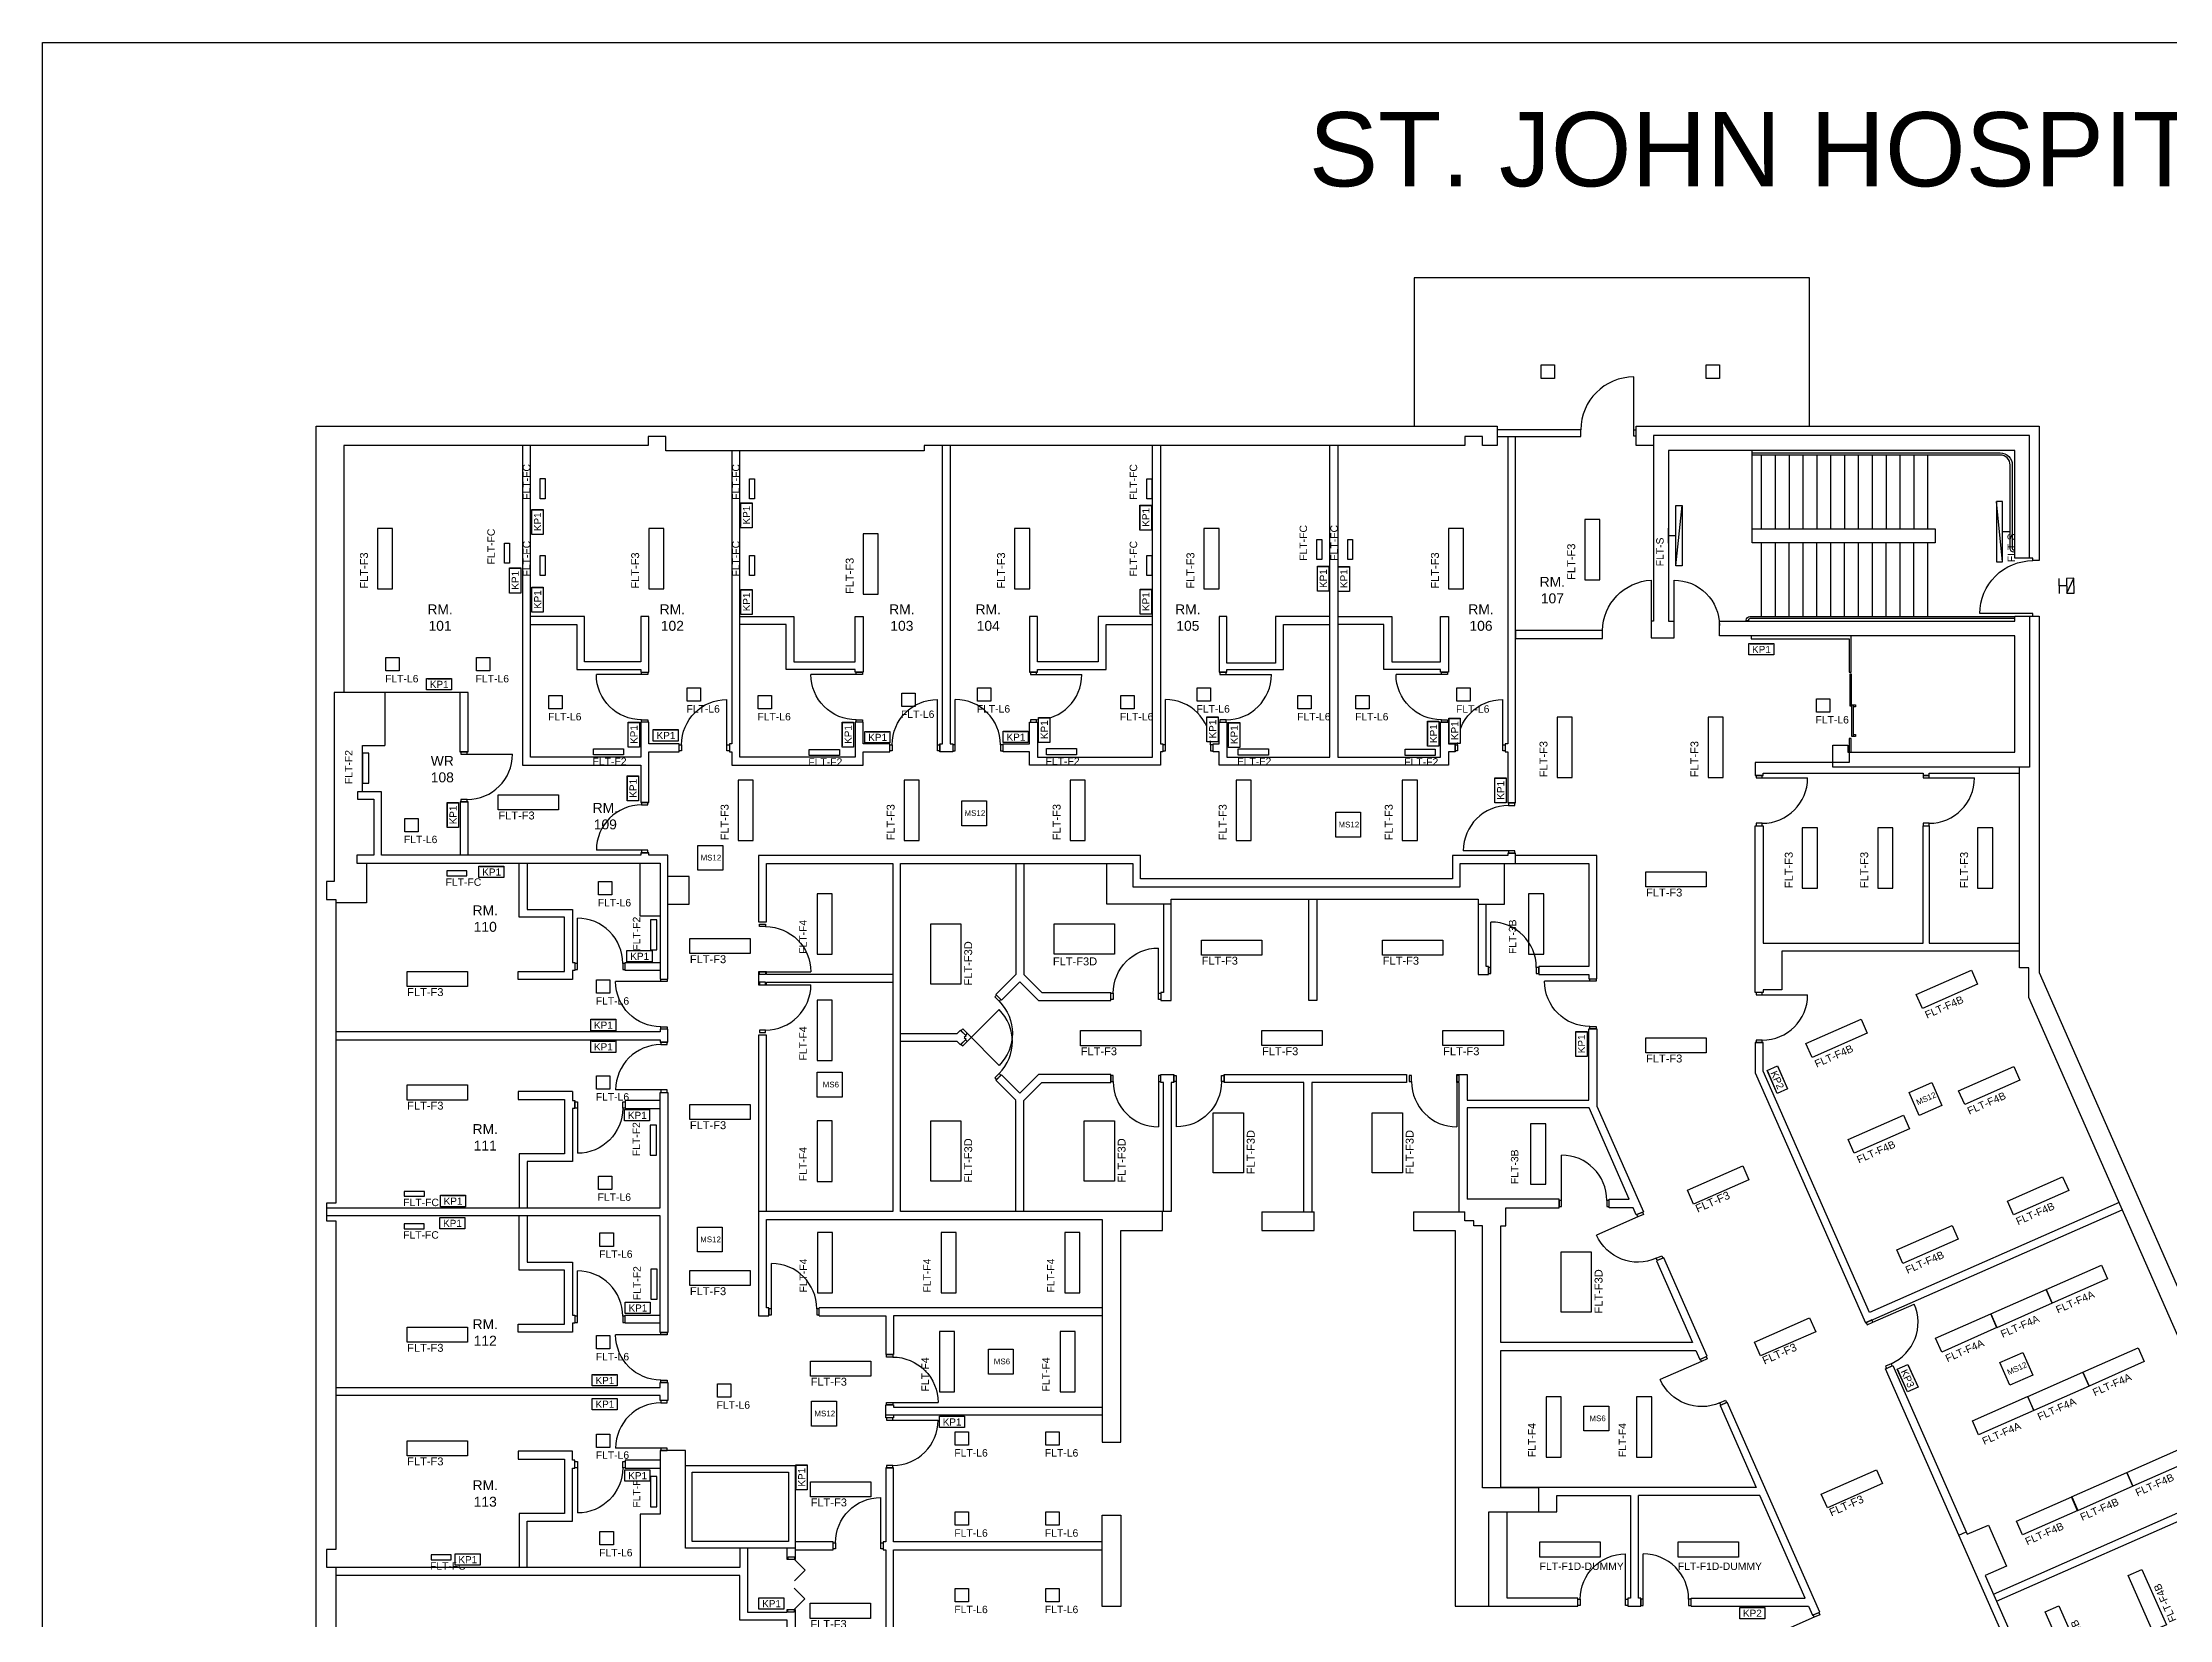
# Model space of a CAD drawing. Header units: inches. Extents: x 0 to 73531, y 0 to 59616.
# Drawn here: x 0 to 42977, y 27741 to 59616 of the extents above; entities that cross this region are included whole.
import ezdxf
from ezdxf.enums import TextEntityAlignment as Align

# ---------------------------------------------------------------- set-up
doc = ezdxf.new("R2010")
doc.units = ezdxf.units.IN
doc.header["$MEASUREMENT"] = 0
doc.layers.get('0').update_dxf_attribs({"color": 255})
for name, color, linetype in [('FLT- Fixtures', 90, 'Continuous'), ('FLT- Peripherals', 170, 'Continuous'), ('FLT-DRAWING', 7, 'Continuous'), ('FLT-TEXT', 7, 'Continuous')]:
    doc.layers.add(name, color=color, linetype=linetype)
doc.styles.get("Standard").update_dxf_attribs({"font": 'arial.ttf'})

# ---------------------------------------------------------------- blocks, each defined once
blk = doc.blocks.new('DYN-DOOR_SI_DA-MET')
at = {"layer": 'FLT-DRAWING'}
blk.add_line((0, 62.5), (0, 977.5), dxfattribs=at)
for points in [[(0, 62.5), (-50, 62.5), (-50, -62.5), (0, -62.5)], [(965, 62.5), (915, 62.5), (915, -62.5), (965, -62.5)]]:
    blk.add_lwpolyline(points, close=True, dxfattribs=at)
blk.add_arc((0, 62.5), 915, 0, 90, dxfattribs=at)
blk = doc.blocks.new('DYN-BF_DOOR-MET')
at = {"layer": 'FLT-DRAWING'}
for p, q in [((205, 58), (421, 274)), ((421, 274), (637, 58)), ((1004, 278), (789, 62)), ((1220, 62), (1004, 278))]:
    blk.add_line(p, q, dxfattribs=at)
for points in [[(205, 58), (155, 58), (155, -67), (205, -67)], [(1270, 62), (1220, 62), (1220, -62), (1270, -62)]]:
    blk.add_lwpolyline(points, close=True, dxfattribs=at)
blk = doc.blocks.new('FLT-F3')
at = {"layer": 'FLT- Fixtures'}
blk.add_lwpolyline([(0, 305), (1220, 305), (1220, 0), (0, 0)], close=True, dxfattribs=at)
blk.add_attdef('FLT-F3', text='', height=160, dxfattribs=at).set_placement((3, -193), (736, -193), align=Align.ALIGNED)
blk = doc.blocks.new('FLT-L6')
at = {"layer": 'FLT- Fixtures'}
blk.add_lwpolyline([(0, 270), (270, 270), (270, 0), (0, 0)], close=True, dxfattribs=at)
blk.add_attdef('FLT-L6', text='', height=150, dxfattribs=at).set_placement((-17, -231), (658, -231), align=Align.ALIGNED)
blk = doc.blocks.new('FLT-FC')
at = {"layer": 'FLT- Fixtures'}
blk.add_lwpolyline([(406, 0), (406, 100), (0, 100), (0, 0)], close=True, dxfattribs=at)
blk.add_attdef('FLT-FC', text='', height=150, dxfattribs=at).set_placement((-22, -199), (700, -199), align=Align.ALIGNED)
blk = doc.blocks.new('FLT-F2')
at = {"layer": 'FLT- Fixtures'}
blk.add_lwpolyline([(0, 0), (0, 127), (610, 127), (610, 0)], close=True, dxfattribs=at)
blk.add_attdef('FLT-F2', text='', height=150, dxfattribs=at).set_placement((-17, -205), (670, -205), align=Align.ALIGNED)
blk = doc.blocks.new('FLT-F4B')
at = {"layer": 'FLT- Fixtures'}
blk.add_lwpolyline([(0, 305), (1220, 305), (1220, 0), (0, 0)], close=True, dxfattribs=at)
blk.add_attdef('FLT-F4B', text='', height=150, dxfattribs=at).set_placement((0, -228), (827, -228), align=Align.ALIGNED)
blk = doc.blocks.new('FLT-F4A')
at = {"layer": 'FLT- Fixtures'}
blk.add_lwpolyline([(0, 305), (1220, 305), (1220, 0), (0, 0)], close=True, dxfattribs=at)
blk.add_attdef('FLT-F4A', text='', height=150, dxfattribs=at).set_placement((21, -236), (848, -236), align=Align.ALIGNED)
blk = doc.blocks.new('FLT-KP2')
at = {"layer": 'FLT- Peripherals', "insert": (67, 184), "char_height": 144, "attachment_point": 1, "bg_fill": 3, "box_fill_scale": 1.3, "bg_fill_color": 256, "bg_fill_transparency": 0}
blk.add_mtext('KP2', dxfattribs=at)
at = {"layer": 'FLT- Peripherals'}
blk.add_lwpolyline([(0, 0), (0, 230), (506, 230), (506, 0)], close=True, dxfattribs=at)
blk = doc.blocks.new('FLT-KP1')
at = {"layer": 'FLT- Peripherals', "insert": (67, 184), "char_height": 144, "attachment_point": 1, "bg_fill": 3, "box_fill_scale": 1.3, "bg_fill_color": 256, "bg_fill_transparency": 0}
blk.add_mtext('KP1', dxfattribs=at)
at = {"layer": 'FLT- Peripherals'}
blk.add_lwpolyline([(0, 0), (0, 230), (506, 230), (506, 0)], close=True, dxfattribs=at)
blk = doc.blocks.new('FLT-KP3')
at = {"layer": 'FLT- Peripherals', "insert": (67, 184), "char_height": 144, "attachment_point": 1, "bg_fill": 3, "box_fill_scale": 1.3, "bg_fill_color": 256, "bg_fill_transparency": 0}
blk.add_mtext('KP3', dxfattribs=at)
at = {"layer": 'FLT- Peripherals'}
blk.add_lwpolyline([(0, 0), (0, 230), (506, 230), (506, 0)], close=True, dxfattribs=at)
blk = doc.blocks.new('FLT-F3D')
at = {"layer": 'FLT- Fixtures'}
blk.add_lwpolyline([(0, 610), (1219, 610), (1219, 0), (0, 0)], close=True, dxfattribs=at)
blk.add_attdef('FLT-F3D', text='', height=160, dxfattribs=at).set_placement((-25, -227), (869, -227), align=Align.ALIGNED)
blk = doc.blocks.new('FLT-F1D')
at = {"layer": 'FLT- Fixtures'}
blk.add_lwpolyline([(0, 0), (0, 305), (1219, 305), (1219, 0)], close=True, dxfattribs=at)
blk.add_attdef('FLT-F1D-DUMMY', text='', height=150, dxfattribs=at).set_placement((-5, -262), (1695, -262), align=Align.ALIGNED)
blk = doc.blocks.new('FLT-F4')
at = {"layer": 'FLT- Fixtures'}
blk.add_lwpolyline([(0, 305), (1220, 305), (1220, 0), (0, 0)], close=True, dxfattribs=at)
blk.add_attdef('FLT-F4', text='', height=150, dxfattribs=at).set_placement((5, -212), (691, -212), align=Align.ALIGNED)
blk = doc.blocks.new('FLT-3B')
at = {"layer": 'FLT- Fixtures'}
blk.add_lwpolyline([(0, 305), (1220, 305), (1220, 0), (0, 0)], close=True, dxfattribs=at)
blk.add_attdef('FLT-3B', text='', height=150, dxfattribs=at).set_placement((1, -249), (700, -249), align=Align.ALIGNED)
blk = doc.blocks.new('FLT-S')
at = {"layer": 'FLT- Fixtures'}
for points in [[(0, 0), (1220, 0), (1220, 125), (0, 125), (0, 0), (1219, 125)], [(610, 0), (610, -152)], [(458, -152), (763, -152)]]:
    blk.add_lwpolyline(points, dxfattribs=at)
blk.add_attdef('FLT-S', text='', height=150, dxfattribs=at).set_placement((-8, -249), (574, -249), align=Align.ALIGNED)
blk = doc.blocks.new('FLT-DMS12')
at = {"layer": 'FLT- Peripherals'}
blk.add_lwpolyline([(0, 504), (504, 504), (504, 0), (0, 0)], close=True, dxfattribs=at)
at = {"layer": 'FLT- Peripherals', "insert": (57, 313), "char_height": 114.8, "attachment_point": 1}
blk.add_mtext('MS12', dxfattribs=at)
blk = doc.blocks.new('FLT-MS6')
at = {"layer": 'FLT- Peripherals'}
blk.add_lwpolyline([(0, 504), (504, 504), (504, 0), (0, 0)], close=True, dxfattribs=at)
at = {"layer": 'FLT- Peripherals', "insert": (111, 313), "char_height": 114.8, "attachment_point": 1}
blk.add_mtext('MS6', dxfattribs=at)

msp = doc.modelspace()

# ---------------------------------------------------------------- linework, layer by layer
for p, q in [((34730, 51277), (34730, 49786)), ((35010, 51277), (35010, 49786)), ((35290, 51277), (35290, 49786)), ((35570, 51277), (35570, 49786)), ((35850, 51277), (35850, 49786)), ((36130, 51277), (36130, 49786)), ((36410, 51277), (36410, 49786)), ((36690, 51277), (36690, 49786)), ((36970, 51277), (36970, 49786)), ((37250, 51277), (37250, 49786)), ((37530, 51277), (37530, 49786)), ((37810, 51277), (37810, 49786)), ((38090, 51277), (38090, 49786)), ((34727, 49506), (34727, 48015)), ((35007, 49506), (35007, 48015)), ((35287, 49506), (35287, 48015)), ((35567, 49506), (35567, 48015)), ((35847, 49506), (35847, 48015)), ((36127, 49506), (36127, 48015)), ((36407, 49506), (36407, 48015)), ((36687, 49506), (36687, 48015)), ((36967, 49506), (36967, 48015)), ((37247, 49506), (37247, 48015)), ((37527, 49506), (37527, 48015)), ((37807, 49506), (37807, 48015)), ((38087, 49506), (38087, 48015)), ((6918, 46480), (6918, 45406)), ((12088, 45170), (11209, 45170)), ((16423, 45440), (16423, 45170)), ((19668, 43020), (19668, 40780)), ((21583, 40255), (21583, 40415)), ((19748, 38382), (19377, 38752)), ((10708, 38410), (9608, 38410)), ((12478, 37275), (12478, 38071)), ((19668, 35987), (19668, 38230)), ((24638, 35983), (25696, 35983)), ((27704, 35983), (28738, 35983)), ((21410, 34040), (15693, 34040)), ((15693, 33880), (15693, 34040)), ((17198, 33095), (17038, 33095)), ((21410, 31870), (17038, 31870)), ((33896, 32068), (34043, 32133)), ((39420, 28256), (44465, 30477)), ((39485, 28110), (44530, 30331)), ((31021, 28009), (31021, 28169))]:
    msp.add_line(p, q)
for points in [[(73531, 0), (0, 0), (0, 59616), (73531, 59616)], [(30280, 53098), (30550, 53098), (30550, 52828), (30280, 52828)], [(33616, 53098), (33886, 53098), (33886, 52828), (33616, 52828)], [(31518, 47728), (29766, 47728), (29766, 47568), (31518, 47568)], [(36553, 46208), (36553, 46846), (36522, 46846), (36522, 46208)], [(15072, 29320), (13126, 29320), (13126, 30719), (15072, 30719)], [(21787, 28005), (21410, 28005), (21410, 29849), (21787, 29849)]]:
    msp.add_lwpolyline(points, close=True)
for points in [[(35707, 51861), (35707, 54859), (27717, 54859), (27717, 51861)], [(32204, 51661), (32154, 51661), (32154, 52856)], [(427, 22276), (427, 22466), (5532, 22466), (5532, 51861), (29395, 51861), (29395, 51469), (29096, 51469), (29096, 51655), (28738, 51655), (28738, 51469), (17812, 51469), (17812, 51361), (12596, 51361), (12596, 51655), (12238, 51655), (12238, 51469), (6091, 51469), (6091, 46480)], [(29395, 51653), (31084, 51653), (31084, 51786), (29395, 51786)], [(29606, 51653), (29606, 45440), (29556, 45440), (29556, 45280), (29606, 45280), (29606, 44245), (29766, 44245), (29766, 51653)], [(32154, 51786), (32204, 51786)], [(32552, 51469), (32204, 51469), (32204, 51861), (40342, 51861), (40342, 49143), (40217, 49143), (40217, 49193), (39852, 49193), (39852, 51371), (32852, 51371), (32852, 47921), (32967, 47921)], [(40152, 49193), (40152, 51671), (32552, 51671), (32552, 47921), (32505, 47921)], [(9698, 51469), (9698, 45010), (12088, 45010), (12088, 44255), (12248, 44255), (12248, 45280), (12863, 45280), (12863, 45440), (12248, 45440), (12248, 45875), (12088, 45875), (12088, 45170), (9858, 45170), (9858, 51469)], [(13928, 51350), (13928, 45440), (13878, 45440), (13878, 45280), (13928, 45280), (13928, 45010), (16583, 45010), (16583, 45280), (17118, 45280), (17118, 45440), (16583, 45440), (16583, 45875), (16423, 45875), (16423, 45170), (14088, 45170), (14088, 51350)], [(18343, 51469), (18343, 45440), (18393, 45440), (18393, 45280), (18133, 45280), (18133, 45440), (18183, 45440), (18183, 51469)], [(22588, 51473), (22588, 45440), (22638, 45440), (22638, 45280), (22588, 45280), (22588, 45010), (19943, 45010), (19943, 45280), (19408, 45280), (19408, 45440), (19943, 45440), (19943, 45875), (20103, 45875), (20103, 45170), (22428, 45170), (22428, 51473)], [(26170, 51473), (26170, 45170), (28248, 45170), (28248, 45875), (28408, 45875), (28408, 45440), (28541, 45440), (28541, 45280), (28408, 45280), (28408, 45010), (23773, 45010), (23773, 45280), (23653, 45280), (23653, 45440), (23773, 45440), (23773, 45875), (23933, 45875), (23933, 45170), (26010, 45170), (26010, 51473)], [(34548, 49786), (38242, 49786), (38242, 49506), (34548, 49506), (34548, 51371)], [(40745, 48784), (40751, 48479)], [(40901, 48635), (40748, 48632)], [(40904, 48485), (41054, 48488), (41047, 48788), (40897, 48785), (40904, 48485), (41045, 48787)], [(9858, 47855), (10793, 47855), (10793, 46940), (12088, 46940), (12088, 46890), (12248, 46890), (12248, 48015), (12088, 48015), (12088, 47100), (10953, 47100), (10953, 48015), (9858, 48015)], [(14088, 48015), (15183, 48015), (15183, 47100), (16423, 47100), (16423, 48015), (16583, 48015), (16583, 46890), (16423, 46890), (16423, 46940), (15023, 46940), (15023, 47855), (14088, 47855)], [(22428, 48015), (21333, 48015), (21333, 47100), (20103, 47100), (20103, 48015), (19943, 48015), (19943, 46890), (20103, 46890), (20103, 46940), (21493, 46940), (21493, 47855), (22428, 47855)], [(26010, 48015), (24915, 48015), (24915, 47070), (23933, 47070), (23933, 48015), (23773, 48015), (23773, 46890), (23933, 46890), (23933, 46940), (25075, 46940), (25075, 47855), (26010, 47855)], [(26170, 48015), (27265, 48015), (27265, 47100), (28248, 47100), (28248, 48015), (28408, 48015), (28408, 46890), (28248, 46890), (28248, 46940), (27105, 46940), (27105, 47855), (26170, 47855)], [(40152, 48021), (40152, 44971), (36177, 44971), (36177, 45416), (36477, 45416), (36477, 45271), (39852, 45271), (39852, 47621), (33882, 47621), (33882, 47921), (39852, 47921), (39852, 48021), (40342, 48021), (40342, 40816), (49811, 19307), (51133, 19889)], [(34523, 47621), (34523, 47565), (36508, 47565), (36508, 46890), (36546, 46890), (36546, 47621)], [(8433, 46480), (8433, 45280), (8598, 45280), (8598, 46480), (5890, 46480), (5890, 42655), (5738, 42655), (5738, 42297), (5924, 42297), (5924, 36155), (5738, 36155), (5738, 35797), (5924, 35797), (5924, 34912), (5925, 29155), (5738, 29155), (5738, 28797), (5924, 28797), (5924, 22276)], [(36591, 45627), (36633, 45627), (36633, 45589), (36560, 45589), (36560, 46227), (36633, 46227), (36633, 46189), (36591, 46189)], [(36591, 45589), (36591, 46227)], [(6466, 44472), (6466, 45406), (6918, 45406)], [(36546, 45271), (36546, 45550), (36508, 45550), (36508, 45065), (34608, 45065), (34608, 44800), (34768, 44800), (34768, 44850), (37998, 44850), (37998, 44800), (38123, 44800), (38123, 44850), (39950, 44850)], [(49563, 18897), (40136, 40311), (40136, 40915), (39950, 40915), (39950, 44971)], [(6351, 43190), (6351, 43030), (12478, 43030), (12478, 40685), (12638, 40685), (12638, 43190), (12248, 43190), (12248, 43240), (12088, 43240), (12088, 43190), (6846, 43190), (6846, 44472), (6366, 44472), (6366, 44322), (6696, 44322), (6696, 43190), (6351, 43190)], [(8598, 43190), (8598, 44265), (8438, 44265), (8438, 43190)], [(39950, 41251), (35148, 41251), (35148, 40466), (34768, 40466), (34768, 40416), (34608, 40416), (34608, 43785), (34768, 43785), (34768, 41411), (37998, 41411), (37998, 43785), (38123, 43785), (38123, 41411), (39950, 41411)], [(6548, 43030), (6548, 42227), (5924, 42227)], [(9793, 43030), (9793, 42095), (10708, 42095), (10708, 41019), (10758, 41019), (10758, 40859), (10708, 40859), (10708, 40680), (9608, 40680), (9608, 40840), (10548, 40840), (10548, 41935), (9633, 41935), (9633, 43030)], [(12478, 41954), (12078, 41954), (12078, 43030)], [(29766, 43020), (29766, 43230), (29606, 43230), (29606, 43180), (28488, 43180), (28488, 42710), (22188, 42710), (22188, 43180), (14468, 43180), (14468, 41845), (14628, 41845), (14628, 43020), (17178, 43020), (17178, 35987), (14468, 35987)], [(22648, 35987), (22648, 38595), (22598, 38595), (22598, 38755), (22858, 38755), (22858, 38595), (22808, 38595), (22808, 35987), (17338, 35987), (17338, 43020), (22028, 43020), (22028, 42551), (28648, 42551), (28648, 43020), (31248, 43020), (31248, 40940), (30233, 40940), (30233, 40780), (31248, 40780), (31248, 40692), (31408, 40692), (31408, 43180), (29766, 43180)], [(19828, 43020), (19828, 40780), (20193, 40415), (21583, 40415)], [(22808, 42200), (21508, 42200), (21508, 43020)], [(29008, 42200), (29538, 42200), (29538, 43020)], [(12638, 42200), (13068, 42200), (13068, 42760), (12638, 42760)], [(22648, 42200), (22648, 40415), (22598, 40415), (22598, 40255), (22808, 40255), (22808, 42299), (29008, 42299), (29008, 40780), (29218, 40780), (29218, 40940), (29168, 40940), (29168, 42200)], [(25748, 42299), (25748, 40255), (25588, 40255), (25588, 42299)], [(12478, 40859), (11773, 40859), (11773, 41019), (12478, 41019)], [(17178, 40780), (14628, 40780), (14628, 40830), (14468, 40830), (14468, 40570), (14628, 40570), (14628, 40620), (17178, 40620)], [(19668, 40775), (19264, 40372), (19377, 40259), (19750, 40632), (20127, 40255), (21583, 40255)], [(5924, 39460), (12478, 39460), (12478, 39410), (12638, 39410), (12638, 39670), (12478, 39670), (12478, 39620), (5924, 39620)], [(14628, 35987), (14628, 39555), (14468, 39555), (14468, 33880), (14678, 33880), (14678, 34040), (14628, 34040), (14628, 35827), (21410, 35827), (21410, 31323), (21787, 31323), (21787, 35606), (22630, 35606), (22630, 35983)], [(17338, 39585), (18478, 39585), (18546, 39654), (18660, 39541), (18624, 39505), (18660, 39470), (18546, 39357), (18478, 39425), (17338, 39425)], [(28628, 35987), (28628, 38595), (28578, 38595), (28578, 38755), (28788, 38755), (28788, 38240), (31248, 38240), (31248, 39677), (31408, 39677), (31408, 38119), (32349, 35982), (32202, 35917), (32139, 36060), (31658, 36060), (31658, 36240), (32060, 36240), (31250, 38080), (28788, 38080), (28788, 36240)], [(41960, 36169), (36915, 33948), (34768, 38825), (34768, 39401), (34608, 39401), (34608, 38792), (36833, 33737), (42024, 36022)], [(19377, 38752), (19264, 38639), (19668, 38235)], [(19828, 35987), (19828, 38230), (20193, 38595), (21583, 38595), (21583, 38755), (20127, 38755), (19748, 38377)], [(25488, 35987), (25488, 38595), (23873, 38595), (23873, 38755), (27563, 38755), (27563, 38595), (25648, 38595), (25648, 35987)], [(5738, 36060), (12478, 36060), (12478, 38395), (12638, 38395), (12638, 33545), (12478, 33545), (12478, 35900), (5738, 35900)], [(9608, 38410), (9608, 38250), (10548, 38250), (10548, 37155), (9633, 37155), (9633, 36060)], [(10708, 38410), (10708, 38231), (10758, 38231), (10758, 38071), (10708, 38071), (10708, 36995), (9793, 36995), (9793, 36060)], [(12478, 38231), (11773, 38231), (11773, 38071), (12478, 38071)], [(33896, 32068), (34627, 30409), (29465, 30409), (29465, 33180), (33407, 33180), (33488, 32997), (33634, 33062), (32757, 35053), (32611, 34988), (33337, 33340), (29465, 33340), (29465, 35700), (29568, 35700), (29568, 36060), (30643, 36060), (30643, 36240), (28788, 36240)], [(9793, 35900), (9793, 34965), (10708, 34965), (10708, 33889), (10758, 33889), (10758, 33729), (10708, 33729), (10708, 33550), (9608, 33550), (9608, 33710), (10548, 33710), (10548, 34805), (9633, 34805), (9633, 35900)], [(24638, 35983), (24638, 35606), (25696, 35606), (25696, 35983)], [(27704, 35983), (27704, 35606), (28547, 35606), (28547, 28009), (31021, 28009)], [(29094, 35696), (28924, 35696), (28924, 35797), (28738, 35797), (28738, 35983)], [(29227, 28009), (29227, 29915), (30232, 29915), (30232, 30405), (29094, 30405), (29094, 35696)], [(12478, 33729), (11773, 33729), (11773, 33889), (12478, 33889)], [(15693, 33880), (17038, 33880), (17038, 33095)], [(21410, 33880), (17198, 33880), (17198, 33095)], [(38722, 29446), (37242, 32808), (37388, 32873), (38888, 29465), (39323, 29645), (39685, 28822), (39255, 28632), (41092, 24460), (40945, 24396), (38722, 29446), (38868, 29511)], [(5924, 32430), (12478, 32430), (12478, 32530), (12638, 32530), (12638, 32170), (12478, 32170), (12478, 32270), (5924, 32270)], [(17198, 31870), (17198, 31820), (17038, 31820), (17038, 32080), (17198, 32080), (17198, 32030), (21410, 32030)], [(33311, 28009), (35683, 28009), (35764, 27826), (35910, 27890), (34043, 32133)], [(9793, 28790), (9793, 29725), (10708, 29725), (10708, 30801), (10758, 30801), (10758, 30961), (10708, 30961), (10708, 31140), (9608, 31140), (9608, 30980), (10548, 30980), (10548, 29885), (9633, 29885), (9633, 28790)], [(12478, 30961), (11773, 30961), (11773, 30801), (12478, 30801)], [(12990, 30855), (15208, 30855), (15208, 29184), (12990, 29184), (12990, 31155), (12478, 31155), (12478, 29867), (12078, 29867), (12078, 28790)], [(21410, 29310), (17198, 29310), (17198, 30805), (17038, 30805), (17038, 29310), (16988, 29310), (16988, 29150), (17038, 29150), (17038, 25392), (17198, 25392), (17198, 29150), (21410, 29150)], [(31021, 28169), (29598, 28169), (29598, 29919), (30598, 29919), (30598, 30249), (32086, 30249), (32086, 28169), (32036, 28169), (32036, 28009), (32296, 28009)], [(33311, 28009), (33311, 28169), (35613, 28169), (34697, 30249), (32246, 30249)], [(32296, 28169), (32246, 28169), (32246, 30249)], [(15208, 29150), (15973, 29150), (15973, 29310), (15208, 29310), (15208, 28955), (15048, 28955), (15048, 29184)], [(14088, 29184), (14088, 28790), (5924, 28790)], [(14248, 29184), (14248, 27890), (15048, 27890), (15048, 27940), (15208, 27940), (15208, 26350), (15048, 26350), (15048, 26450), (14088, 26450), (14088, 26616), (14248, 26616), (14248, 26610), (15048, 26610), (15048, 27730), (14248, 27730), (14248, 27730), (14088, 27730), (14088, 28630), (5924, 28630)], [(32296, 28009), (32296, 28169), (32246, 28169)]]:
    msp.add_lwpolyline(points)
for points in [[(34548, 51321), (39558, 51321, -0.414214), (39802, 51077), (39802, 49389, 0.414214), (39831, 49360), (39846, 49360), (39846, 49316), (39831, 49316, -0.414214), (39758, 49389), (39758, 51077, 0.414214), (39558, 51277), (34548, 51277)], [(40217, 48021), (40217, 48073), (39147, 48073, -0.414214), (40217, 49143)], [(31518, 47728, -0.392254), (32505, 48749), (32505, 47584), (32967, 47584), (32967, 48749, -0.414214), (33882, 47834)], [(39852, 47971), (34500, 47971, 0.414214), (34471, 47942), (34471, 47927), (34427, 47927), (34427, 47942, -0.414214), (34500, 48015), (39852, 48015)]]:
    msp.add_lwpolyline(points, format="xyb")
msp.add_arc((32154, 51786), 1070, 90, 180)

# ---------------------------------------------------------------- block references
at = {"layer": 'FLT- Fixtures'}
ref = msp.add_blockref('FLT-FC', (10055, 50395), dxfattribs=dict(at, xscale=-1, rotation=270))
ref.add_attrib('FLT-FC', 'FLT-FC', dxfattribs={"height": 150, "rotation": 90}).set_placement((9856, 50373), (9856, 51095), align=Align.ALIGNED)
ref = msp.add_blockref('FLT-FC', (14283, 50394), dxfattribs=dict(at, xscale=-1, rotation=270))
ref.add_attrib('FLT-FC', 'FLT-FC', dxfattribs={"height": 150, "rotation": 90}).set_placement((14084, 50372), (14084, 51094), align=Align.ALIGNED)
ref = msp.add_blockref('FLT-FC', (22317, 50394), dxfattribs=dict(at, xscale=-1, rotation=270))
ref.add_attrib('FLT-FC', 'FLT-FC', dxfattribs={"height": 150, "rotation": 90}).set_placement((22118, 50372), (22118, 51094), align=Align.ALIGNED)
for name, p, rotation, values in [('FLT-S', (39606, 49119), 90, {'FLT-S': 'FLT-S'}), ('FLT-F3D', (18557, 40581), 89.98780337152424, {'FLT-F3D': 'FLT-F3D'}), ('FLT-F4B', (37985, 40092), 23.81871080501304, {'FLT-F4B': 'FLT-F4B'}), ('FLT-F4B', (35756, 39102), 23.81871080501304, {'FLT-F4B': 'FLT-F4B'}), ('FLT-F4B', (38841, 38150), 23.81871080501304, {'FLT-F4B': 'FLT-F4B'}), ('FLT-F3D', (24267, 36766), 89.98780337152424, {'FLT-F3D': 'FLT-F3D'}), ('FLT-F3D', (27477, 36766), 89.98780337152424, {'FLT-F3D': 'FLT-F3D'}), ('FLT-F4B', (36608, 37166), 23.81871080501304, {'FLT-F4B': 'FLT-F4B'}), ('FLT-F3D', (18557, 36598), 89.98780337152424, {'FLT-F3D': 'FLT-F3D'}), ('FLT-F3D', (21657, 36598), 89.98780337152424, {'FLT-F3D': 'FLT-F3D'}), ('FLT-F3', (33362, 36138), 23.75947267999944, {'FLT-F3': 'FLT-F3'}), ('FLT-F4B', (39825, 35918), 23.81871080501304, {'FLT-F4B': 'FLT-F4B'}), ('FLT-F4B', (37592, 34934), 23.81871080501304, {'FLT-F4B': 'FLT-F4B'}), ('FLT-F3D', (31294, 33951), 89.98780337152424, {'FLT-F3D': 'FLT-F3D'}), ('FLT-F4A', (40608, 34132), 23.81871080500803, {'FLT-F4A': 'FLT-F4A'}), ('FLT-F4A', (39492, 33639), 23.81871080500803, {'FLT-F4A': 'FLT-F4A'}), ('FLT-F3', (34713, 33067), 23.75947267999944, {'FLT-F3': 'FLT-F3'}), ('FLT-F4A', (38376, 33147), 23.81871080500803, {'FLT-F4A': 'FLT-F4A'}), ('FLT-F4A', (41352, 32460), 23.81871080500803, {'FLT-F4A': 'FLT-F4A'}), ('FLT-F4A', (40236, 31967), 23.81871080500803, {'FLT-F4A': 'FLT-F4A'}), ('FLT-F4A', (39119, 31474), 23.81871080500803, {'FLT-F4A': 'FLT-F4A'}), ('FLT-F4B', (42237, 30435), 23.81871080501304, {'FLT-F4B': 'FLT-F4B'}), ('FLT-F3', (36065, 29997), 23.75947267999944, {'FLT-F3': 'FLT-F3'}), ('FLT-F4B', (41122, 29940), 23.81871080501304, {'FLT-F4B': 'FLT-F4B'}), ('FLT-F4B', (40011, 29449), 23.81871080501304, {'FLT-F4B': 'FLT-F4B'}), ('FLT-F4B', (42915, 27635), 113.818710805013, {'FLT-F4B': 'FLT-F4B'}), ('FLT-F4B', (41235, 26903), 113.818710805013, {'FLT-F4B': 'FLT-F4B'})]:
    msp.add_blockref(name, p, dxfattribs=dict(at, rotation=rotation)).add_auto_attribs(values)
ref = msp.add_blockref('FLT-FC', (25750, 49164), dxfattribs=dict(at, xscale=-1, rotation=270))
ref.add_attrib('FLT-FC', 'FLT-FC', dxfattribs={"height": 150, "rotation": 90}).set_placement((25551, 49141), (25551, 49863), align=Align.ALIGNED)
ref = msp.add_blockref('FLT-FC', (26372, 49164), dxfattribs=dict(at, xscale=-1, rotation=270))
ref.add_attrib('FLT-FC', 'FLT-FC', dxfattribs={"height": 150, "rotation": 90}).set_placement((26173, 49142), (26173, 49864), align=Align.ALIGNED)
ref = msp.add_blockref('FLT-F3', (31162, 48752), dxfattribs=dict(at, xscale=-1, rotation=270))
ref.add_attrib('FLT-F3', 'FLT-F3', dxfattribs={"height": 160, "rotation": 90}).set_placement((30969, 48755), (30969, 49488), align=Align.ALIGNED)
ref = msp.add_blockref('FLT-S', (33004, 49036), dxfattribs=dict(at, xscale=-1, rotation=270))
ref.add_attrib('FLT-S', 'FLT-S', dxfattribs={"height": 150, "rotation": 90}).set_placement((32756, 49028), (32756, 49610), align=Align.ALIGNED)
ref = msp.add_blockref('FLT-F3', (6768, 48573), dxfattribs=dict(at, xscale=-1, rotation=270))
ref.add_attrib('FLT-F3', 'FLT-F3', dxfattribs={"height": 160, "rotation": 90}).set_placement((6575, 48577), (6575, 49309), align=Align.ALIGNED)
ref = msp.add_blockref('FLT-FC', (9337, 49091), dxfattribs=dict(at, xscale=-1, rotation=270))
ref.add_attrib('FLT-FC', 'FLT-FC', dxfattribs={"height": 150, "rotation": 90}).set_placement((9138, 49068), (9138, 49790), align=Align.ALIGNED)
ref = msp.add_blockref('FLT-FC', (10055, 48843), dxfattribs=dict(at, xscale=-1, rotation=270))
ref.add_attrib('FLT-FC', 'FLT-FC', dxfattribs={"height": 150, "rotation": 90}).set_placement((9856, 48821), (9856, 49543), align=Align.ALIGNED)
ref = msp.add_blockref('FLT-F3', (12248, 48573), dxfattribs=dict(at, xscale=-1, rotation=270))
ref.add_attrib('FLT-F3', 'FLT-F3', dxfattribs={"height": 160, "rotation": 90}).set_placement((12055, 48577), (12055, 49309), align=Align.ALIGNED)
ref = msp.add_blockref('FLT-FC', (14283, 48842), dxfattribs=dict(at, xscale=-1, rotation=270))
ref.add_attrib('FLT-FC', 'FLT-FC', dxfattribs={"height": 150, "rotation": 90}).set_placement((14084, 48820), (14084, 49542), align=Align.ALIGNED)
ref = msp.add_blockref('FLT-F3', (16583, 48465), dxfattribs=dict(at, xscale=-1, rotation=270))
ref.add_attrib('FLT-F3', 'FLT-F3', dxfattribs={"height": 160, "rotation": 90}).set_placement((16390, 48469), (16390, 49201), align=Align.ALIGNED)
ref = msp.add_blockref('FLT-F3', (19643, 48573), dxfattribs=dict(at, xscale=-1, rotation=270))
ref.add_attrib('FLT-F3', 'FLT-F3', dxfattribs={"height": 160, "rotation": 90}).set_placement((19449, 48577), (19449, 49309), align=Align.ALIGNED)
ref = msp.add_blockref('FLT-FC', (22317, 48842), dxfattribs=dict(at, xscale=-1, rotation=270))
ref.add_attrib('FLT-FC', 'FLT-FC', dxfattribs={"height": 150, "rotation": 90}).set_placement((22118, 48820), (22118, 49542), align=Align.ALIGNED)
ref = msp.add_blockref('FLT-F3', (23468, 48573), dxfattribs=dict(at, xscale=-1, rotation=270))
ref.add_attrib('FLT-F3', 'FLT-F3', dxfattribs={"height": 160, "rotation": 90}).set_placement((23275, 48577), (23275, 49309), align=Align.ALIGNED)
ref = msp.add_blockref('FLT-F3', (28408, 48573), dxfattribs=dict(at, xscale=-1, rotation=270))
ref.add_attrib('FLT-F3', 'FLT-F3', dxfattribs={"height": 160, "rotation": 90}).set_placement((28215, 48577), (28215, 49309), align=Align.ALIGNED)
for name, p, values in [('FLT-L6', (6938, 46913), {'FLT-L6': 'FLT-L6'}), ('FLT-L6', (8768, 46913), {'FLT-L6': 'FLT-L6'}), ('FLT-L6', (10231, 46145), {'FLT-L6': 'FLT-L6'}), ('FLT-L6', (13028, 46303), {'FLT-L6': 'FLT-L6'}), ('FLT-L6', (14462, 46145), {'FLT-L6': 'FLT-L6'}), ('FLT-L6', (17363, 46195), {'FLT-L6': 'FLT-L6'}), ('FLT-L6', (18893, 46303), {'FLT-L6': 'FLT-L6'}), ('FLT-L6', (21787, 46145), {'FLT-L6': 'FLT-L6'}), ('FLT-L6', (23333, 46303), {'FLT-L6': 'FLT-L6'}), ('FLT-L6', (25367, 46145), {'FLT-L6': 'FLT-L6'}), ('FLT-L6', (26538, 46145), {'FLT-L6': 'FLT-L6'}), ('FLT-L6', (28578, 46301), {'FLT-L6': 'FLT-L6'}), ('FLT-L6', (35842, 46083), {'FLT-L6': 'FLT-L6'}), ('FLT-F2', (11131, 45215), {'FLT-F2': 'FLT-F2'}), ('FLT-F2', (15491, 45202), {'FLT-F2': 'FLT-F2'}), ('FLT-F2', (20285, 45218), {'FLT-F2': 'FLT-F2'}), ('FLT-F2', (24159, 45214), {'FLT-F2': 'FLT-F2'}), ('FLT-F2', (27533, 45205), {'FLT-F2': 'FLT-F2'}), ('FLT-F3', (9208, 44105), {'FLT-F3': 'FLT-F3'}), ('FLT-L6', (7320, 43664), {'FLT-L6': 'FLT-L6'}), ('FLT-FC', (8166, 42770), {'FLT-FC': 'FLT-FC'}), ('FLT-L6', (11235, 42385), {'FLT-L6': 'FLT-L6'}), ('FLT-F3', (32398, 42548), {'FLT-F3': 'FLT-F3'}), ('FLT-F3D', (20441, 41190), {'FLT-F3D': 'FLT-F3D'}), ('FLT-F3', (13078, 41200), {'FLT-F3': 'FLT-F3'}), ('FLT-F3', (23418, 41170), {'FLT-F3': 'FLT-F3'}), ('FLT-F3', (27078, 41170), {'FLT-F3': 'FLT-F3'}), ('FLT-F3', (7365, 40535), {'FLT-F3': 'FLT-F3'}), ('FLT-L6', (11195, 40400), {'FLT-L6': 'FLT-L6'}), ('FLT-F3', (20975, 39339), {'FLT-F3': 'FLT-F3'}), ('FLT-F3', (24638, 39340), {'FLT-F3': 'FLT-F3'}), ('FLT-F3', (28298, 39340), {'FLT-F3': 'FLT-F3'}), ('FLT-F3', (32398, 39193), {'FLT-F3': 'FLT-F3'}), ('FLT-L6', (11195, 38461), {'FLT-L6': 'FLT-L6'}), ('FLT-F3', (7365, 38240), {'FLT-F3': 'FLT-F3'}), ('FLT-F3', (13078, 37845), {'FLT-F3': 'FLT-F3'}), ('FLT-L6', (11233, 36435), {'FLT-L6': 'FLT-L6'}), ('FLT-FC', (7310, 36295), {'FLT-FC': 'FLT-FC'}), ('FLT-FC', (7307, 35638), {'FLT-FC': 'FLT-FC'}), ('FLT-L6', (11264, 35283), {'FLT-L6': 'FLT-L6'}), ('FLT-F3', (13078, 34490), {'FLT-F3': 'FLT-F3'}), ('FLT-F3', (7365, 33345), {'FLT-F3': 'FLT-F3'}), ('FLT-L6', (11195, 33210), {'FLT-L6': 'FLT-L6'}), ('FLT-F3', (15518, 32660), {'FLT-F3': 'FLT-F3'}), ('FLT-L6', (13638, 32233), {'FLT-L6': 'FLT-L6'}), ('FLT-L6', (11195, 31220), {'FLT-L6': 'FLT-L6'}), ('FLT-L6', (18441, 31265), {'FLT-L6': 'FLT-L6'}), ('FLT-L6', (20271, 31265), {'FLT-L6': 'FLT-L6'}), ('FLT-F3', (7365, 31050), {'FLT-F3': 'FLT-F3'}), ('FLT-L6', (18441, 29645), {'FLT-L6': 'FLT-L6'}), ('FLT-L6', (20271, 29645), {'FLT-L6': 'FLT-L6'}), ('FLT-L6', (11264, 29248), {'FLT-L6': 'FLT-L6'}), ('FLT-F1D', (30256, 29004), {'FLT-F1D-DUMMY': 'FLT-F1D-DUMMY'}), ('FLT-F1D', (33048, 29004), {'FLT-F1D-DUMMY': 'FLT-F1D-DUMMY'}), ('FLT-FC', (7851, 28946), {'FLT-FC': 'FLT-FC'}), ('FLT-L6', (18441, 28100), {'FLT-L6': 'FLT-L6'}), ('FLT-L6', (20271, 28100), {'FLT-L6': 'FLT-L6'}), ('FLT-F3', (15512, 27763), {'FLT-F3': 'FLT-F3'})]:
    msp.add_blockref(name, p, dxfattribs=at).add_auto_attribs(values)
ref = msp.add_blockref('FLT-F3', (30603, 44762), dxfattribs=dict(at, xscale=-1, rotation=270))
ref.add_attrib('FLT-F3', 'FLT-F3', dxfattribs={"height": 160, "rotation": 90}).set_placement((30409, 44765), (30409, 45497), align=Align.ALIGNED)
ref = msp.add_blockref('FLT-F3', (33653, 44762), dxfattribs=dict(at, xscale=-1, rotation=270))
ref.add_attrib('FLT-F3', 'FLT-F3', dxfattribs={"height": 160, "rotation": 90}).set_placement((33459, 44765), (33459, 45497), align=Align.ALIGNED)
ref = msp.add_blockref('FLT-F2', (6466, 44645), dxfattribs=dict(at, xscale=-1, rotation=270))
ref.add_attrib('FLT-F2', 'FLT-F2', dxfattribs={"height": 150, "rotation": 90}).set_placement((6261, 44628), (6261, 45315), align=Align.ALIGNED)
ref = msp.add_blockref('FLT-F3', (14055, 43485), dxfattribs=dict(at, xscale=-1, rotation=270))
ref.add_attrib('FLT-F3', 'FLT-F3', dxfattribs={"height": 160, "rotation": 90}).set_placement((13862, 43489), (13862, 44221), align=Align.ALIGNED)
ref = msp.add_blockref('FLT-F3', (17410, 43485), dxfattribs=dict(at, xscale=-1, rotation=270))
ref.add_attrib('FLT-F3', 'FLT-F3', dxfattribs={"height": 160, "rotation": 90}).set_placement((17217, 43489), (17217, 44221), align=Align.ALIGNED)
ref = msp.add_blockref('FLT-F3', (20764, 43488), dxfattribs=dict(at, xscale=-1, rotation=270))
ref.add_attrib('FLT-F3', 'FLT-F3', dxfattribs={"height": 160, "rotation": 90}).set_placement((20571, 43492), (20571, 44224), align=Align.ALIGNED)
ref = msp.add_blockref('FLT-F3', (24120, 43485), dxfattribs=dict(at, xscale=-1, rotation=270))
ref.add_attrib('FLT-F3', 'FLT-F3', dxfattribs={"height": 160, "rotation": 90}).set_placement((23927, 43489), (23927, 44221), align=Align.ALIGNED)
ref = msp.add_blockref('FLT-F3', (27475, 43485), dxfattribs=dict(at, xscale=-1, rotation=270))
ref.add_attrib('FLT-F3', 'FLT-F3', dxfattribs={"height": 160, "rotation": 90}).set_placement((27282, 43489), (27282, 44221), align=Align.ALIGNED)
ref = msp.add_blockref('FLT-F3', (35558, 42521), dxfattribs=dict(at, xscale=-1, rotation=270))
ref.add_attrib('FLT-F3', 'FLT-F3', dxfattribs={"height": 160, "rotation": 90}).set_placement((35365, 42524), (35365, 43256), align=Align.ALIGNED)
ref = msp.add_blockref('FLT-F3', (37083, 42521), dxfattribs=dict(at, xscale=-1, rotation=270))
ref.add_attrib('FLT-F3', 'FLT-F3', dxfattribs={"height": 160, "rotation": 90}).set_placement((36890, 42524), (36890, 43256), align=Align.ALIGNED)
ref = msp.add_blockref('FLT-F3', (39101, 42521), dxfattribs=dict(at, xscale=-1, rotation=270))
ref.add_attrib('FLT-F3', 'FLT-F3', dxfattribs={"height": 160, "rotation": 90}).set_placement((38908, 42524), (38908, 43256), align=Align.ALIGNED)
ref = msp.add_blockref('FLT-F4', (15653, 41190), dxfattribs=dict(at, xscale=-1, rotation=270))
ref.add_attrib('FLT-F4', 'FLT-F4', dxfattribs={"height": 150, "rotation": 90}).set_placement((15441, 41195), (15441, 41882), align=Align.ALIGNED)
ref = msp.add_blockref('FLT-3B', (30028, 41190), dxfattribs=dict(at, xscale=-1, rotation=270))
ref.add_attrib('FLT-3B', 'FLT-3B', dxfattribs={"height": 150, "rotation": 90}).set_placement((29779, 41192), (29779, 41890), align=Align.ALIGNED)
ref = msp.add_blockref('FLT-F2', (12283, 41276), dxfattribs=dict(at, xscale=-1, rotation=270))
ref.add_attrib('FLT-F2', 'FLT-F2', dxfattribs={"height": 150, "rotation": 90}).set_placement((12078, 41260), (12078, 41946), align=Align.ALIGNED)
ref = msp.add_blockref('FLT-F4', (15653, 39037), dxfattribs=dict(at, xscale=-1, rotation=270))
ref.add_attrib('FLT-F4', 'FLT-F4', dxfattribs={"height": 150, "rotation": 90}).set_placement((15441, 39042), (15441, 39729), align=Align.ALIGNED)
ref = msp.add_blockref('FLT-F2', (12278, 37123), dxfattribs=dict(at, xscale=-1, rotation=270))
ref.add_attrib('FLT-F2', 'FLT-F2', dxfattribs={"height": 150, "rotation": 90}).set_placement((12073, 37106), (12073, 37793), align=Align.ALIGNED)
ref = msp.add_blockref('FLT-F4', (15653, 36597), dxfattribs=dict(at, xscale=-1, rotation=270))
ref.add_attrib('FLT-F4', 'FLT-F4', dxfattribs={"height": 150, "rotation": 90}).set_placement((15441, 36602), (15441, 37289), align=Align.ALIGNED)
ref = msp.add_blockref('FLT-3B', (30069, 36541), dxfattribs=dict(at, xscale=-1, rotation=270))
ref.add_attrib('FLT-3B', 'FLT-3B', dxfattribs={"height": 150, "rotation": 90}).set_placement((29820, 36543), (29820, 37241), align=Align.ALIGNED)
ref = msp.add_blockref('FLT-F4', (15658, 34343), dxfattribs=dict(at, xscale=-1, rotation=270))
ref.add_attrib('FLT-F4', 'FLT-F4', dxfattribs={"height": 150, "rotation": 90}).set_placement((15447, 34348), (15447, 35035), align=Align.ALIGNED)
ref = msp.add_blockref('FLT-F4', (18158, 34343), dxfattribs=dict(at, xscale=-1, rotation=270))
ref.add_attrib('FLT-F4', 'FLT-F4', dxfattribs={"height": 150, "rotation": 90}).set_placement((17947, 34348), (17947, 35035), align=Align.ALIGNED)
ref = msp.add_blockref('FLT-F4', (20658, 34343), dxfattribs=dict(at, xscale=-1, rotation=270))
ref.add_attrib('FLT-F4', 'FLT-F4', dxfattribs={"height": 150, "rotation": 90}).set_placement((20447, 34348), (20447, 35035), align=Align.ALIGNED)
ref = msp.add_blockref('FLT-F2', (12291, 34213), dxfattribs=dict(at, xscale=-1, rotation=270))
ref.add_attrib('FLT-F2', 'FLT-F2', dxfattribs={"height": 150, "rotation": 90}).set_placement((12086, 34196), (12086, 34883), align=Align.ALIGNED)
ref = msp.add_blockref('FLT-F4', (18121, 32345), dxfattribs=dict(at, xscale=-1, rotation=270))
ref.add_attrib('FLT-F4', 'FLT-F4', dxfattribs={"height": 150, "rotation": 90}).set_placement((17909, 32350), (17909, 33037), align=Align.ALIGNED)
ref = msp.add_blockref('FLT-F4', (20561, 32345), dxfattribs=dict(at, xscale=-1, rotation=270))
ref.add_attrib('FLT-F4', 'FLT-F4', dxfattribs={"height": 150, "rotation": 90}).set_placement((20349, 32350), (20349, 33037), align=Align.ALIGNED)
ref = msp.add_blockref('FLT-F4', (30380, 31019), dxfattribs=dict(at, xscale=-1, rotation=270))
ref.add_attrib('FLT-F4', 'FLT-F4', dxfattribs={"height": 150, "rotation": 90}).set_placement((30168, 31024), (30168, 31710), align=Align.ALIGNED)
ref = msp.add_blockref('FLT-F4', (32210, 31019), dxfattribs=dict(at, xscale=-1, rotation=270))
ref.add_attrib('FLT-F4', 'FLT-F4', dxfattribs={"height": 150, "rotation": 90}).set_placement((31998, 31024), (31998, 31710), align=Align.ALIGNED)
ref = msp.add_blockref('FLT-F2', (12283, 30018), dxfattribs=dict(at, xscale=-1, rotation=270))
ref.add_attrib('FLT-F2', 'FLT-F2', dxfattribs={"height": 150, "rotation": 90}).set_placement((12078, 30001), (12078, 30688), align=Align.ALIGNED)
at = {"layer": 'FLT- Peripherals'}
for name, p in [('FLT-DMS12', (18573, 43785)), ('FLT-DMS12', (26130, 43552)), ('FLT-DMS12', (13239, 42884)), ('FLT-MS6', (15653, 38298)), ('FLT-DMS12', (13232, 35169)), ('FLT-MS6', (19111, 32702)), ('FLT-DMS12', (15540, 31649)), ('FLT-MS6', (31147, 31551))]:
    msp.add_blockref(name, p, dxfattribs=at)
at = {"layer": 'FLT- Peripherals', "rotation": 23.75947319963643}
for p in [(37919, 37929), (39755, 32474)]:
    msp.add_blockref('FLT-DMS12', p, dxfattribs=at)
at = {"layer": 'FLT-DRAWING', "xscale": -1}
for name, p, rotation in [('DYN-DOOR_SI_DA-MET', (12168, 46840), 90.00000063669181), ('DYN-DOOR_SI_DA-MET', (16503, 46840), 90.00000063669542), ('DYN-DOOR_SI_DA-MET', (28328, 46840), 90.00000063669542), ('DYN-DOOR_SI_DA-MET', (14548, 40830), 270), ('DYN-DOOR_SI_DA-MET', (12558, 40635), 89.99999852015353), ('DYN-DOOR_SI_DA-MET', (31328, 40642), 89.99999968165113), ('DYN-DOOR_SI_DA-MET', (18638, 39633), 224.9999993636052), ('DYN-DOOR_SI_DA-MET', (22908, 38675), 180), ('DYN-DOOR_SI_DA-MET', (10808, 38141), 179.9999991622429), ('DYN-DOOR_SI_DA-MET', (32295, 35904), 113.7593814111067), ('DYN-DOOR_SI_DA-MET', (12558, 33495), 89.99999999999912), ('DYN-DOOR_SI_DA-MET', (17118, 32130), 270.0000000000009), ('DYN-DOOR_SI_DA-MET', (33581, 32984), 113.7593814111119), ('DYN-DOOR_SI_DA-MET', (10808, 30871), 179.9999991622429), ('DYN-BF_DOOR-MET', (15130, 27735), 270.0000000000012), ('DYN-DOOR_SI_DA-MET', (35857, 27813), 113.7593814111014)]:
    msp.add_blockref(name, p, dxfattribs=dict(at, rotation=rotation))
at = {"layer": 'FLT-DRAWING'}
for p, rotation in [((20023, 46840), 270), ((23853, 46840), 270), ((8518, 45230), 270), ((34688, 44750), 269.9999999999991), ((38060, 44750), 269.9999999999991), ((12168, 43290), 90.00000063669826), ((29686, 43280), 90), ((10808, 40939), 8.377571362e-07), ((14548, 40570), 269.999999363305), ((34688, 40366), 269.9999996816578), ((18638, 39378), 314.9999999997003), ((12558, 38445), 90.00000063669826), ((22548, 38675), 180.0000006366953), ((28578, 38675), 180), ((10808, 33809), 8.377571362e-07), ((36926, 33724), 293.7596336865241), ((12558, 31205), 90.00000063669216), ((17118, 31770), 269.9999999999991), ((32346, 28089), 359.9999993633046)]:
    msp.add_blockref('DYN-DOOR_SI_DA-MET', p, dxfattribs=dict(at, rotation=rotation))
at = {"layer": 'FLT-DRAWING', "xscale": -1}
for p in [(13828, 45360), (18083, 45360), (29506, 45360), (22548, 40335), (16938, 29230), (31986, 28089)]:
    msp.add_blockref('DYN-DOOR_SI_DA-MET', p, dxfattribs=at)
at = {"layer": 'FLT-DRAWING'}
for p in [(18443, 45360), (22688, 45360), (29268, 40860), (30693, 36150), (14728, 33960)]:
    msp.add_blockref('DYN-DOOR_SI_DA-MET', p, dxfattribs=at)

# ---------------------------------------------------------------- texts
at = {"char_height": 200, "width": 1252.48, "attachment_point": 5}
for s, insert in [('RM.\\P107', (30508, 48546)), ('RM.\\P101', (8033, 47991)), ('RM.\\P102', (12726, 47991)), ('RM.\\P103', (17364, 47991)), ('RM.\\P104', (19109, 47991)), ('RM.\\P105', (23143, 47991)), ('RM.\\P106', (29066, 47991)), ('WR\\P108 ', (8078, 44928)), ('RM.\\P109', (11372, 43977)), ('RM.\\P110', (8946, 41907)), ('RM.\\P111', (8946, 37487)), ('RM.\\P112', (8946, 33544)), ('RM.\\P113', (8946, 30287))]:
    msp.add_mtext(s, dxfattribs=dict(at, insert=insert))
at = {"layer": 'FLT-TEXT', "insert": (35833, 57448), "char_height": 1500, "attachment_point": 5}
msp.add_mtext_dynamic_manual_height_columns('ST. JOHN HOSPITAL', width=24816.49, gutter_width=1, heights=[0], dxfattribs=at)

# ---------------------------------------------------------------- next in the draw order: block references
at = {"rotation": 293.7753844380657}
msp.add_blockref('FLT-KP2', (34847, 38836), dxfattribs=at)
at = {"layer": 'FLT- Peripherals'}
for name, p, rotation in [('FLT-KP1', (14336, 49806), 90), ('FLT-KP1', (10115, 49672), 90), ('FLT-KP1', (22405, 49761), 90), ('FLT-KP1', (9663, 48489), 90), ('FLT-KP1', (26408, 48522), 90), ('FLT-KP1', (10116, 48099), 90), ('FLT-KP1', (14337, 48052), 90), ('FLT-KP1', (22407, 48058), 90), ('FLT-KP1', (23756, 45482), 90), ('FLT-KP1', (12062, 45372), 90), ('FLT-KP1', (16389, 45372), 90), ('FLT-KP1', (28647, 45450), 90), ('FLT-KP1', (12044, 44285), 90), ('FLT-KP1', (29575, 44245), 90), ('FLT-KP1', (8407, 43747), 90), ('FLT-KP1', (31209, 39119), 90), ('FLT-KP3', (37478, 32801), 294.3699353991845), ('FLT-KP1', (15452, 30360), 90)]:
    msp.add_blockref(name, p, dxfattribs=dict(at, rotation=rotation))
for name, p in [('FLT-KP1', (34476, 47236)), ('FLT-KP1', (7758, 46530)), ('FLT-KP1', (12340, 45497)), ('FLT-KP1', (16616, 45459)), ('FLT-KP1', (19412, 45464)), ('FLT-KP1', (8818, 42737)), ('FLT-KP1', (11809, 41034)), ('FLT-KP1', (11076, 39642)), ('FLT-KP1', (11761, 37819)), ('FLT-KP1', (8038, 36085)), ('FLT-KP1', (11773, 33925)), ('FLT-KP1', (11106, 32461)), ('FLT-KP1', (11106, 31980)), ('FLT-KP1', (18122, 31621)), ('FLT-KP1', (11768, 30536)), ('FLT-KP1', (8336, 28838)), ('FLT-KP1', (14474, 27950)), ('FLT-KP2', (34293, 27755))]:
    msp.add_blockref(name, p, dxfattribs=at)

# ---------------------------------------------------------------- next in the draw order: block references
at = {"layer": 'FLT- Fixtures'}
msp.add_blockref('FLT-F3', (15518, 30220), dxfattribs=at).add_auto_attribs({'FLT-F3': 'FLT-F3'})
at = {"layer": 'FLT- Peripherals', "rotation": 90}
for p in [(25992, 48524), (20354, 45468), (24190, 45367), (28217, 45390)]:
    msp.add_blockref('FLT-KP1', p, dxfattribs=at)
at = {"layer": 'FLT- Peripherals'}
for p in [(11076, 39204), (8026, 35637)]:
    msp.add_blockref('FLT-KP1', p, dxfattribs=at)

doc.saveas('drawing.dxf')
